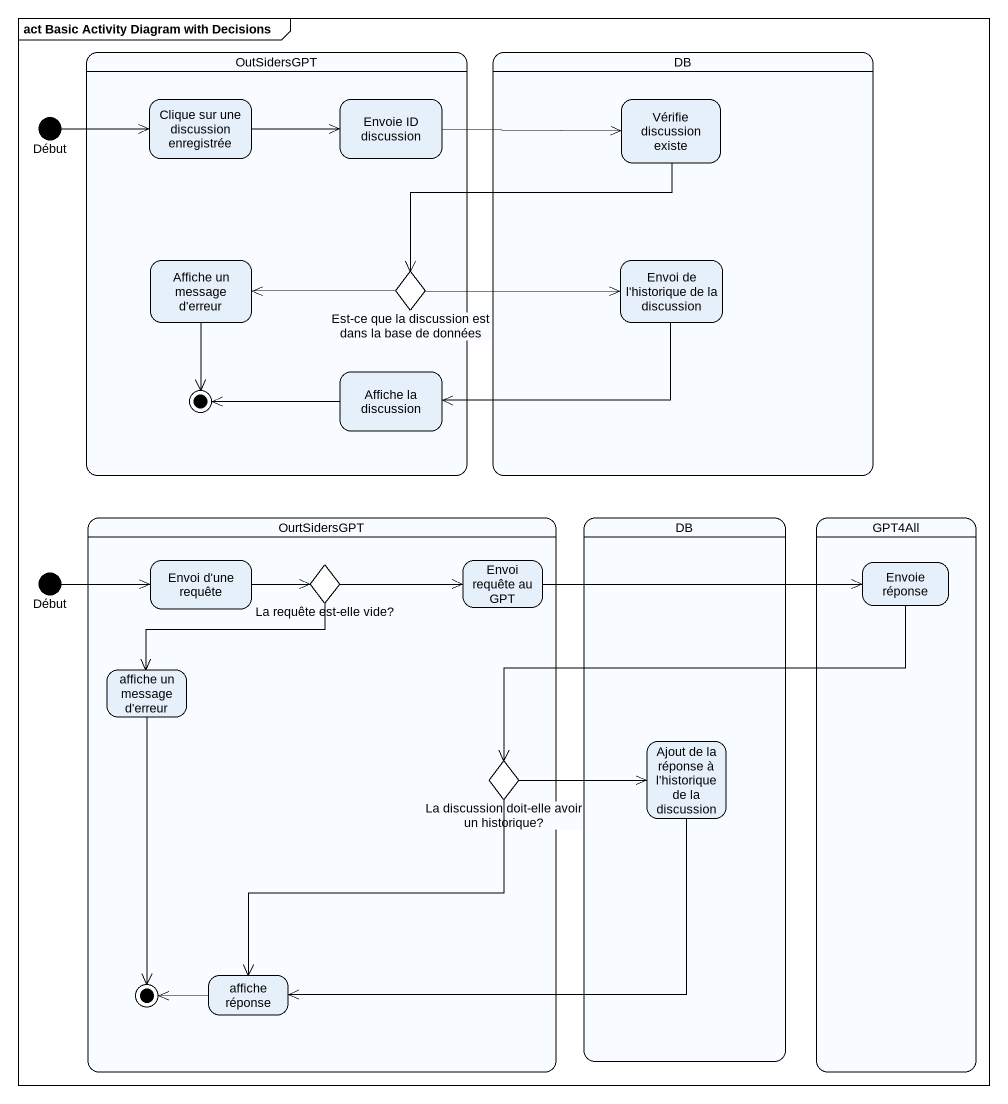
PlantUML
@startuml
mainframe act Basic Activity Diagram with Decisions
hide empty description
state OutSidersGPT {
  state "Clique sur une discussion enregistrée" as Clique_sur_une_discussion
  state "Envoie ID discussion" as Envoie_ID_discussion
  state "Affiche un message d'erreur" as Affiche_un_message_d_erreur
  state "Est-ce que la discussion est dans la base de données" as Est_ce_que_la_discussion <<choice>>
  state "Affiche la discussion" as Affiche_la_discussion
  Affiche_un_message_d_erreur --> [*]
  Affiche_la_discussion -left-> [*]
}
state DB {
  state "Vérifie discussion existe" as Vérifie_discussion_existe
  state "Envoi de l'historique de la discussion" as Envoi_de_l_historique_de_la
}
state Début <<start>>
state OurtSidersGPT {
  state "Envoi d'une requête" as Envoi_d_une_requête
  state "La requête est-elle vide?" as La_requête_est_elle_vide <<choice>>
  state "Envoi requête au GPT" as Envoi_requête_au_GPT
  state "affiche un message d'erreur" as affiche_un_message_d_erreur
  state "La discussion doit-elle avoir un historique?" as La_discussion_doit_elle <<choice>>
  state "affiche réponse" as affiche_réponse
  affiche_un_message_d_erreur --> [*]
  affiche_réponse -left-> [*]
}
state "DB" as DB_2 {
  state "Ajout de la réponse à l'historique de la discussion" as Ajout_de_la_réponse_à_l
}
state GPT4All {
  state "Envoie réponse" as Envoie_réponse
}
state "Début" as Début_2 <<start>>
Clique_sur_une_discussion -right-> Envoie_ID_discussion
Envoie_ID_discussion -right-> Vérifie_discussion_existe
Vérifie_discussion_existe --> Est_ce_que_la_discussion
Début -right-> Clique_sur_une_discussion
Est_ce_que_la_discussion -left-> Affiche_un_message_d_erreur
Est_ce_que_la_discussion -right-> Envoi_de_l_historique_de_la
Envoi_de_l_historique_de_la -left-> Affiche_la_discussion
Envoi_d_une_requête -right-> La_requête_est_elle_vide
La_requête_est_elle_vide -right-> Envoi_requête_au_GPT
La_requête_est_elle_vide --> affiche_un_message_d_erreur
Envoi_requête_au_GPT -right-> Envoie_réponse
Envoie_réponse -left-> La_discussion_doit_elle
Début_2 -right-> Envoi_d_une_requête
La_discussion_doit_elle -right-> Ajout_de_la_réponse_à_l
La_discussion_doit_elle --> affiche_réponse
Ajout_de_la_réponse_à_l -left-> affiche_réponse
@enduml
